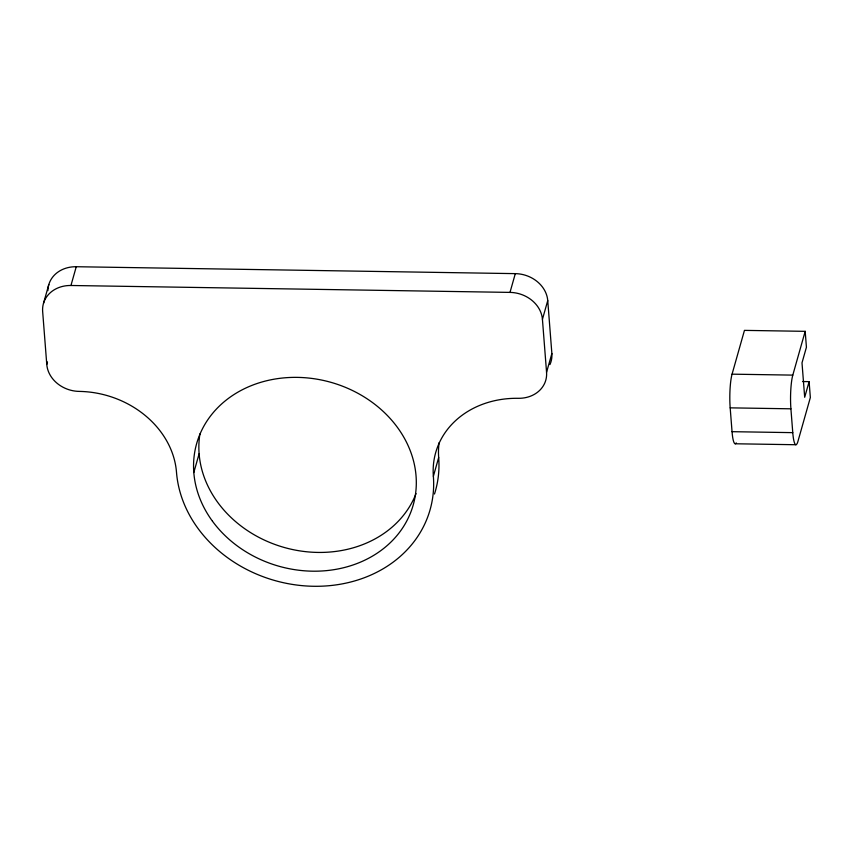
<?xml version="1.0" encoding="UTF-8"?>
<svg xmlns="http://www.w3.org/2000/svg" width="853" height="853" viewBox="0 0 853 853"><rect width="100%" height="100%" fill="white"/><g stroke="black" fill="none" stroke-linecap="round" stroke-linejoin="round"><path stroke-width="1.28" d="M43.503 303.327L48.813 284.561M47.896 290.649A30.751 26.112 15.8 0 1 76.258 266.722L515.308 273.632A30.751 26.112 15.8 0 1 547.743 300.587L551.87 353.537L546.56 372.303A30.751 26.112 15.8 0 1 518.261 398.308A92.263 78.327 15.8 0 0 433.367 476.305A130.082 110.442 15.8 0 1 313.669 586.278A130.082 110.442 15.8 0 1 176.496 472.263A92.263 78.327 15.8 0 0 79.212 391.399A30.751 26.112 15.8 0 1 46.776 364.444L47.491 361.939M46.776 364.444L42.65 311.484A30.751 26.112 15.8 0 1 70.948 285.488L76.258 266.722M193.802 472.53L199.112 453.764M433.367 476.305L438.677 457.539A92.263 78.327 15.8 0 1 439.135 442.686M546.56 372.303L542.433 319.353A30.751 26.112 15.8 0 0 509.998 292.398L515.308 273.632M542.433 319.353L547.743 300.587M736.256 442.878A24.598 3.892 -89.1 0 1 732.045 431.682L730.179 407.851A24.598 3.892 -89.1 0 1 732.066 374.168L744.456 330.378L805.189 331.337L806.426 347.224L802.001 362.856L804.688 397.274L809.113 381.643L802.513 381.536M809.113 381.643L810.35 397.53L797.96 441.31A24.598 3.892 -89.1 0 1 792.768 432.642L790.912 408.811A24.598 3.892 -89.1 0 1 792.8 375.117L805.189 331.337M70.948 285.488L509.998 292.398M732.066 374.168L792.8 375.117M730.179 407.851L790.912 408.811M732.045 431.682L792.768 432.642M735.243 443.773L795.966 444.733M438.677 457.539A130.082 110.442 15.8 0 1 434.486 494.026M551.87 353.537A30.751 26.112 15.8 0 1 549.95 364.583M416.051 493.599A112.553 95.557 15.8 0 1 285.019 547.69A112.553 95.557 15.8 0 1 199.933 433.889M212.472 521.215A112.553 95.557 15.8 0 0 404.951 524.243A112.553 95.557 15.8 0 0 297.377 377.378A112.553 95.557 15.8 0 0 212.472 521.215"/></g></svg>
